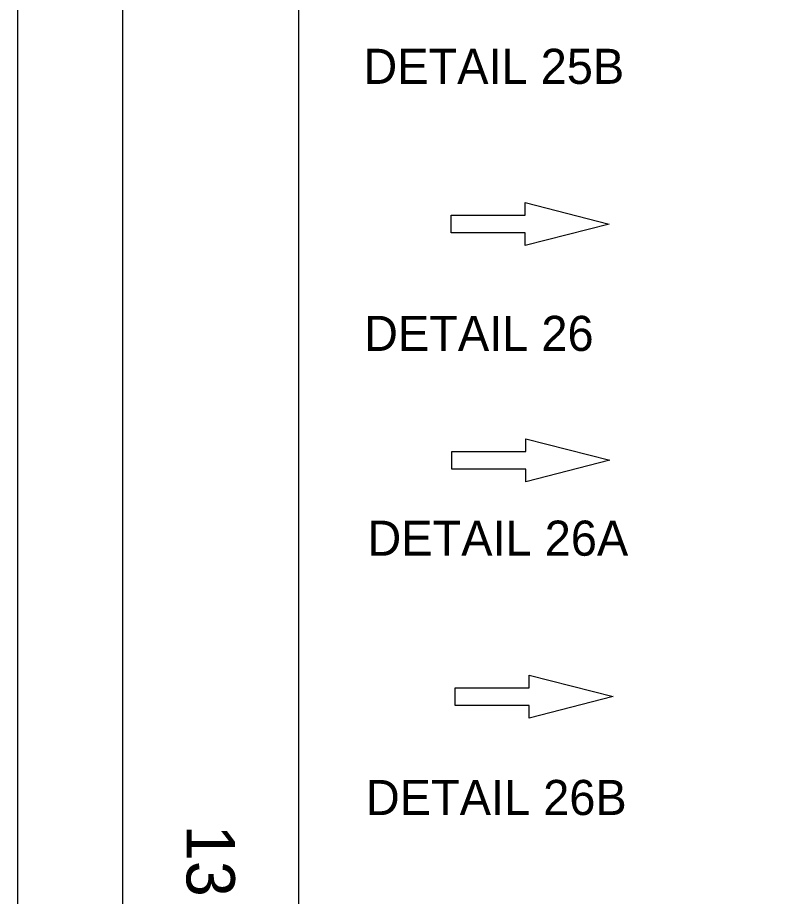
# Model space of a CAD drawing. Extents: x -893 to 867, y -474 to 712.
# Drawn here: x -893.5 to -674.1, y 111.1 to 361.5 of the extents above; entities that cross this region are included whole.
import ezdxf

# ---------------------------------------------------------------- set-up
doc = ezdxf.new("R2010")
doc.units = 0
for name, color, linetype in [('10 Sheet Format', 7, 'Continuous'), ('57 Undefined', 7, 'Continuous'), ('60 Nongeo Data', 7, 'Continuous')]:
    doc.layers.add(name, color=color, linetype=linetype)

msp = doc.modelspace()

# ---------------------------------------------------------------- linework, layer by layer
at = {"layer": '10 Sheet Format'}
msp.add_line((-813.45, 643.96), (-813.45, -406.04), dxfattribs=at)
for points in [[(-893.46, -474.05), (866.55, -474.05), (866.55, 711.96), (-893.46, 711.96)], [(-863.43, 668.96), (836.57, 668.96), (836.57, -431.04), (-863.43, -431.04)], [(-863.43, 668.96), (836.57, 668.96), (836.57, -431.04), (-863.43, -431.04)]]:
    msp.add_lwpolyline(points, close=True, dxfattribs=at)
at = {"layer": '60 Nongeo Data'}
for p, q in [((-748.87, 305.18), (-748.87, 308.82)), ((-748.87, 308.82), (-724.96, 302.68)), ((-769.97, 302.68), (-769.97, 305.18)), ((-769.97, 305.18), (-748.87, 305.18)), ((-769.97, 300.18), (-769.97, 302.68)), ((-724.96, 302.68), (-748.88, 296.54)), ((-748.88, 300.18), (-769.97, 300.18)), ((-748.88, 296.54), (-748.88, 300.18)), ((-748.67, 237.85), (-748.67, 241.49)), ((-748.67, 241.49), (-724.76, 235.35)), ((-769.77, 235.35), (-769.77, 237.85)), ((-769.77, 237.85), (-748.67, 237.85)), ((-769.77, 232.85), (-769.77, 235.35)), ((-724.76, 235.35), (-748.67, 229.21)), ((-748.67, 232.85), (-769.77, 232.85)), ((-748.67, 229.21), (-748.67, 232.85)), ((-747.72, 170.51), (-747.72, 174.15)), ((-747.72, 174.15), (-723.81, 168.01)), ((-768.82, 168.01), (-768.82, 170.51)), ((-768.82, 170.51), (-747.72, 170.51)), ((-768.82, 165.51), (-768.82, 168.01)), ((-723.81, 168.01), (-747.72, 161.87)), ((-747.72, 165.51), (-768.82, 165.51)), ((-747.72, 161.87), (-747.72, 165.51))]:
    msp.add_line(p, q, dxfattribs=at)

# ---------------------------------------------------------------- texts
at = {"layer": '10 Sheet Format'}
msp.add_text('13', height=13.779, rotation=270, dxfattribs=at).set_placement((-845.33, 131.46))
at = {"layer": '57 Undefined'}
for s, p in [('DETAIL 25B', (-794.96, 342.61)), ('DETAIL 26', (-794.76, 266.51)), ('DETAIL 26A', (-793.81, 208.16)), ('DETAIL 26B', (-794.25, 134.27))]:
    msp.add_text(s, height=10, dxfattribs=at).set_placement(p)

doc.saveas('drawing.dxf')
